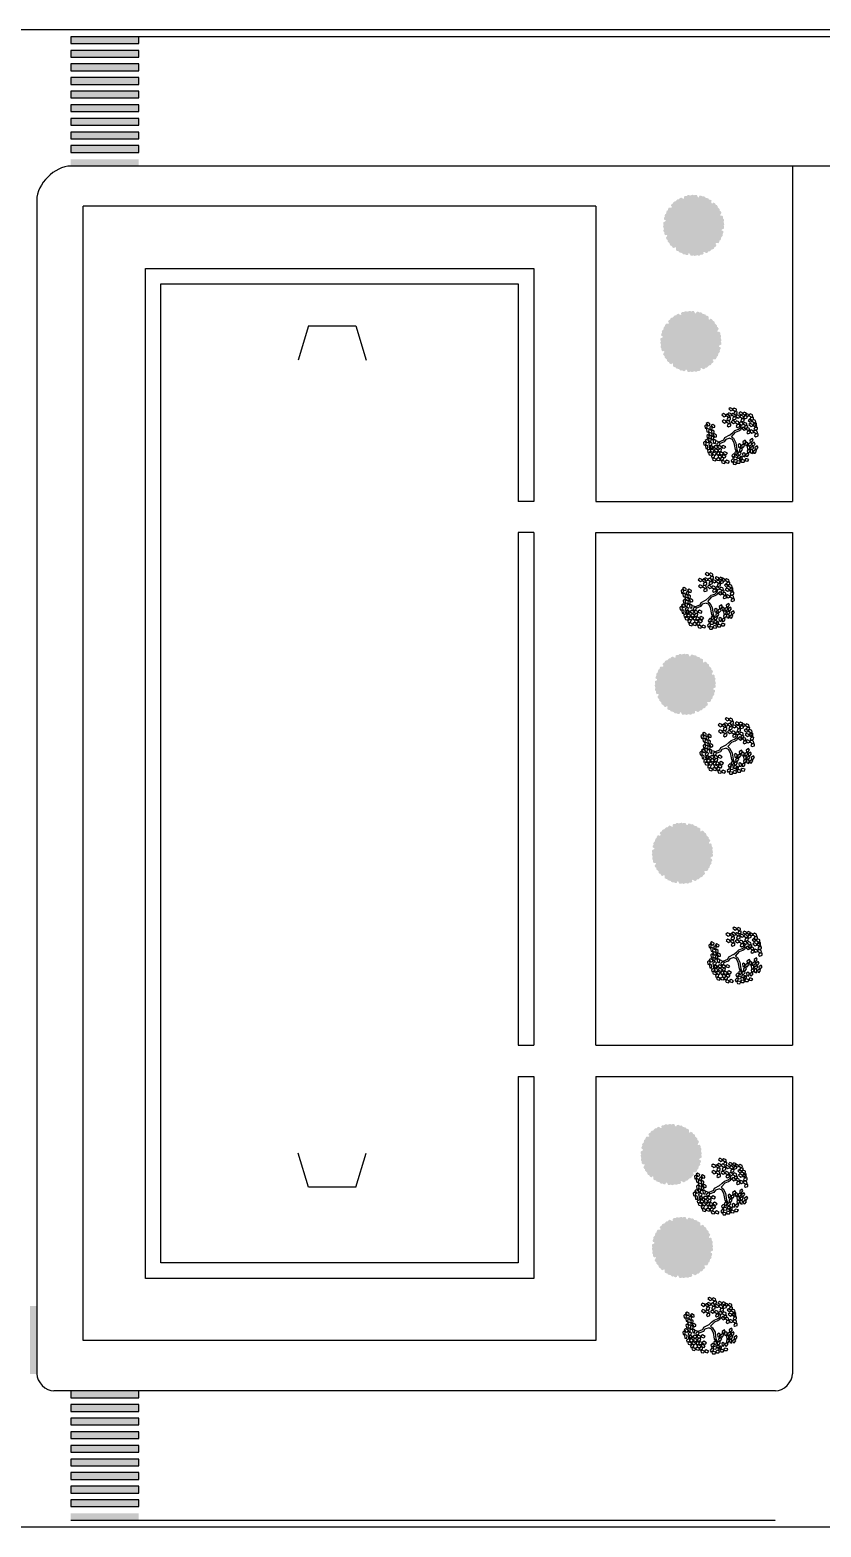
# Model space of a CAD drawing. Header units: millimetres. Extents: x -273369 to 399464, y -35443 to 194245.
# Drawn here: x -205569 to -182310, y 8557 to 52557 of the extents above; entities that cross this region are included whole.
import ezdxf

# ---------------------------------------------------------------- set-up
doc = ezdxf.new("R2010")
doc.units = ezdxf.units.MM
doc.linetypes.add('ACAD_ISO02W100', pattern=[15, 12, -3])
doc.layers.add('TREES', color=3, linetype='Continuous')

# ---------------------------------------------------------------- blocks, each defined once
blk = doc.blocks.new('R_TREE9')
at = {"layer": 'TREES', "color": 3}
for p, q in [((-1032, 688), (-960, 724)), ((-1028, 582), (-1032, 688)), ((-960, 724), (-923, 604)), ((-839, 667), (-757, 734)), ((-830, 606), (-839, 667)), ((-685, 698), (-758, 597)), ((-757, 734), (-685, 698)), ((-707, 879), (-583, 895)), ((-683, 802), (-707, 879)), ((-699, 992), (-617, 1059)), ((-690, 932), (-699, 992)), ((-618, 922), (-690, 932)), ((-579, 788), (-683, 802)), ((-681, 728), (-599, 795)), ((-672, 667), (-681, 728)), ((-600, 658), (-672, 667)), ((-545, 1024), (-618, 922)), ((-617, 1059), (-545, 1024)), ((-527, 760), (-600, 658)), ((-599, 795), (-527, 760)), ((-583, 895), (-540, 835)), ((-540, 835), (-579, 788)), ((-555, 754), (-431, 769)), ((-532, 676), (-555, 754)), ((-547, 867), (-465, 934)), ((-538, 807), (-547, 867)), ((-540, 1054), (-459, 1120)), ((-532, 993), (-540, 1054)), ((-466, 797), (-538, 807)), ((-460, 983), (-532, 993)), ((-427, 662), (-532, 676)), ((-393, 899), (-466, 797)), ((-465, 934), (-393, 899)), ((-386, 1085), (-460, 983)), ((-459, 1120), (-386, 1085)), ((-431, 769), (-388, 710)), ((-388, 710), (-427, 662)), ((-397, 672), (-273, 688)), ((-374, 595), (-397, 672)), ((-389, 786), (-307, 853)), ((-381, 725), (-389, 786)), ((-388, 928), (-307, 995)), ((-380, 868), (-388, 928)), ((-308, 716), (-381, 725)), ((-308, 858), (-380, 868)), ((-235, 960), (-308, 858)), ((-235, 817), (-308, 716)), ((-307, 995), (-235, 960)), ((-307, 853), (-235, 817)), ((-273, 688), (-231, 629)), ((-231, 847), (-149, 914)), ((-223, 786), (-231, 847)), ((-150, 777), (-223, 786)), ((-77, 878), (-150, 777)), ((-149, 914), (-77, 878)), ((3, 1024), (43, 1121)), ((39, 974), (3, 1024)), ((108, 1000), (39, 974)), ((43, 1121), (124, 1124)), ((124, 1124), (108, 1000)), ((126, 692), (166, 790)), ((162, 643), (126, 692)), ((143, 1027), (171, 1094)), ((222, 930), (143, 1027)), ((161, 858), (189, 926)), ((241, 761), (161, 858)), ((230, 669), (162, 643)), ((166, 790), (247, 793)), ((171, 1094), (232, 1087)), ((189, 926), (250, 918)), ((275, 991), (222, 930)), ((247, 793), (230, 669)), ((232, 1087), (275, 991)), ((294, 822), (241, 761)), ((250, 918), (294, 822)), ((266, 695), (294, 763)), ((345, 598), (266, 695)), ((278, 993), (318, 1090)), ((314, 943), (278, 993)), ((294, 763), (354, 755)), ((382, 969), (314, 943)), ((318, 1090), (399, 1093)), ((342, 580), (382, 677)), ((398, 659), (345, 598)), ((354, 755), (398, 659)), ((399, 1093), (382, 969)), ((382, 677), (463, 680)), ((418, 996), (445, 1063)), ((497, 899), (418, 996)), ((436, 827), (464, 895)), ((516, 730), (436, 827)), ((445, 1063), (506, 1056)), ((463, 680), (446, 556)), ((459, 955), (499, 1052)), ((495, 906), (459, 955)), ((464, 895), (525, 887)), ((482, 582), (510, 650)), ((563, 931), (495, 906)), ((550, 960), (497, 899)), ((499, 1052), (580, 1055)), ((506, 1056), (550, 960)), ((510, 650), (570, 643)), ((568, 791), (516, 730)), ((525, 887), (568, 791)), ((580, 1055), (563, 931)), ((570, 643), (614, 547)), ((599, 958), (626, 1026)), ((678, 861), (599, 958)), ((617, 789), (645, 857)), ((697, 693), (617, 789)), ((626, 1026), (687, 1018)), ((645, 857), (706, 849)), ((731, 922), (678, 861)), ((687, 1018), (731, 922)), ((749, 754), (697, 693)), ((698, 824), (739, 921)), ((734, 774), (698, 824)), ((706, 849), (749, 754)), ((803, 800), (734, 774)), ((739, 921), (819, 924)), ((768, 561), (809, 658)), ((819, 924), (803, 800)), ((809, 658), (889, 661)), ((838, 827), (866, 894)), ((918, 730), (838, 827)), ((857, 658), (885, 726)), ((936, 561), (857, 658)), ((866, 894), (927, 887)), ((889, 661), (873, 537)), ((885, 726), (945, 718)), ((970, 791), (918, 730)), ((927, 887), (970, 791)), ((945, 718), (989, 622)), ((-1172, 180), (-1100, 217)), ((-1168, 75), (-1172, 180)), ((-1115, 45), (-1168, 75)), ((-1125, 343), (-1053, 380)), ((-1121, 238), (-1125, 343)), ((-1068, 208), (-1121, 238)), ((-1063, 97), (-1115, 45)), ((-1100, 217), (-1063, 97)), ((-1083, 0), (-1020, 108)), ((-1079, 525), (-1007, 561)), ((-1075, 419), (-1079, 525)), ((-1021, 389), (-1075, 419)), ((-1016, 260), (-1068, 208)), ((-1053, 380), (-1016, 260)), ((-975, 552), (-1028, 582)), ((-970, 441), (-1021, 389)), ((-1020, 108), (-947, 106)), ((-1007, 561), (-970, 441)), ((-933, 47), (-1007, -28)), ((-989, 344), (-927, 453)), ((-914, 316), (-989, 344)), ((-923, 604), (-975, 552)), ((-962, 212), (-890, 248)), ((-958, 106), (-962, 212)), ((-905, 76), (-958, 106)), ((-947, 106), (-933, 47)), ((-927, 453), (-854, 450)), ((-915, 375), (-843, 411)), ((-911, 269), (-915, 375)), ((-839, 391), (-914, 316)), ((-858, 239), (-911, 269)), ((-853, 128), (-905, 76)), ((-890, 248), (-853, 128)), ((-873, 31), (-810, 140)), ((-797, 3), (-873, 31)), ((-806, 291), (-858, 239)), ((-854, 450), (-839, 391)), ((-847, 553), (-723, 569)), ((-824, 476), (-847, 553)), ((-843, 411), (-806, 291)), ((-758, 597), (-830, 606)), ((-719, 462), (-824, 476)), ((-810, 140), (-737, 137)), ((-723, 78), (-797, 3)), ((-795, 222), (-671, 238)), ((-771, 145), (-795, 222)), ((-786, 335), (-705, 402)), ((-778, 275), (-786, 335)), ((-705, 265), (-778, 275)), ((-667, 131), (-771, 145)), ((-737, 137), (-723, 78)), ((-723, 569), (-681, 510)), ((-681, 510), (-719, 462)), ((-705, 402), (-632, 367)), ((-632, 367), (-705, 265)), ((-671, 238), (-628, 178)), ((-628, 178), (-667, 131)), ((-545, 145), (-656, 220)), ((-545, 214), (-650, 277)), ((-628, 396), (-547, 463)), ((-620, 336), (-628, 396)), ((-547, 326), (-620, 336)), ((-547, 463), (-474, 428)), ((-474, 428), (-547, 326)), ((-253, 177), (-545, 214)), ((-258, 95), (-545, 145)), ((-462, 372), (-338, 388)), ((-438, 295), (-462, 372)), ((-453, 485), (-372, 552)), ((-445, 425), (-453, 485)), ((-372, 415), (-445, 425)), ((-334, 281), (-438, 295)), ((-269, 581), (-374, 595)), ((-372, 552), (-299, 517)), ((-299, 517), (-372, 415)), ((-338, 388), (-295, 328)), ((-295, 328), (-334, 281)), ((-295, 547), (-214, 613)), ((-287, 486), (-295, 547)), ((-214, 476), (-287, 486)), ((-231, 629), (-269, 581)), ((-101, 14), (-258, 95)), ((-60, 70), (-253, 177)), ((-214, 613), (-141, 578)), ((-141, 578), (-214, 476)), ((-60, -80), (-101, 14)), ((4, -11), (-60, 70)), ((4, -11), (197, 164)), ((63, -93), (174, 33)), ((174, 33), (267, 133)), ((197, 164), (256, 302)), ((256, 302), (308, 383)), ((267, 133), (320, 283)), ((284, 527), (312, 594)), ((364, 430), (284, 527)), ((308, 383), (367, 421)), ((312, 594), (373, 587)), ((320, 283), (408, 389)), ((378, 530), (342, 580)), ((416, 491), (364, 430)), ((367, 421), (390, 489)), ((373, 587), (416, 491)), ((446, 556), (378, 530)), ((400, 242), (441, 339)), ((436, 192), (400, 242)), ((408, 389), (507, 421)), ((505, 218), (436, 192)), ((441, 339), (521, 342)), ((561, 486), (482, 582)), ((500, 414), (528, 482)), ((580, 317), (500, 414)), ((521, 342), (505, 218)), ((528, 482), (589, 474)), ((540, 244), (568, 312)), ((620, 148), (540, 244)), ((559, 76), (587, 144)), ((638, -21), (559, 76)), ((614, 547), (561, 486)), ((568, 312), (629, 305)), ((632, 378), (580, 317)), ((587, 144), (647, 136)), ((589, 474), (632, 378)), ((672, 209), (620, 148)), ((629, 305), (672, 209)), ((691, 40), (638, -21)), ((640, 436), (680, 533)), ((676, 386), (640, 436)), ((647, 136), (691, 40)), ((744, 412), (676, 386)), ((680, 533), (761, 536)), ((722, 85), (762, 183)), ((757, 36), (722, 85)), ((761, 536), (744, 412)), ((826, 61), (757, 36)), ((762, 183), (843, 186)), ((804, 511), (768, 561)), ((780, 439), (808, 506)), ((859, 342), (780, 439)), ((798, 270), (826, 338)), ((878, 173), (798, 270)), ((873, 537), (804, 511)), ((808, 506), (868, 499)), ((826, 338), (887, 330)), ((843, 186), (826, 61)), ((912, 403), (859, 342)), ((861, 88), (889, 156)), ((941, -9), (861, 88)), ((868, 499), (912, 403)), ((930, 234), (878, 173)), ((887, 330), (930, 234)), ((889, 156), (950, 148)), ((908, 564), (936, 631)), ((988, 467), (908, 564)), ((927, 395), (955, 463)), ((1006, 298), (927, 395)), ((936, 631), (997, 624)), ((989, 622), (936, 561)), ((994, 52), (941, -9)), ((944, 135), (984, 233)), ((979, 86), (944, 135)), ((950, 148), (994, 52)), ((955, 463), (1015, 455)), ((1048, 111), (979, 86)), ((984, 233), (1065, 236)), ((1040, 528), (988, 467)), ((997, 624), (1040, 528)), ((1059, 359), (1006, 298)), ((1015, 455), (1059, 359)), ((1065, 236), (1048, 111)), ((1083, 138), (1111, 206)), ((1163, 41), (1083, 138)), ((1102, -31), (1130, 37)), ((1111, 206), (1172, 198)), ((1130, 37), (1191, 30)), ((1216, 102), (1163, 41)), ((1172, 198), (1216, 102)), ((1191, 30), (1234, -66)), ((-1131, -311), (-1068, -261)), ((-1105, -413), (-1131, -311)), ((-1119, -142), (-1057, -91)), ((-1093, -244), (-1119, -142)), ((-1046, -431), (-1105, -413)), ((-1035, -262), (-1093, -244)), ((-1007, -28), (-1083, 0)), ((-1068, -261), (-1007, -370)), ((-1057, -91), (-996, -201)), ((-1007, -370), (-1046, -431)), ((-996, -201), (-1035, -262)), ((-1014, -524), (-952, -473)), ((-988, -626), (-1014, -524)), ((-1005, -469), (-967, -350)), ((-926, -480), (-1005, -469)), ((-930, -644), (-988, -626)), ((-967, -350), (-895, -336)), ((-952, -473), (-890, -582)), ((-890, -582), (-930, -644)), ((-869, -392), (-926, -480)), ((-903, -461), (-840, -411)), ((-877, -563), (-903, -461)), ((-895, -336), (-869, -392)), ((-892, -292), (-829, -241)), ((-866, -394), (-892, -292)), ((-819, -582), (-877, -563)), ((-807, -412), (-866, -394)), ((-840, -411), (-779, -520)), ((-829, -241), (-768, -351)), ((-779, -520), (-819, -582)), ((-768, -351), (-807, -412)), ((-778, -619), (-740, -500)), ((-698, -630), (-778, -619)), ((-769, -405), (-706, -354)), ((-743, -507), (-769, -405)), ((-757, -236), (-695, -185)), ((-731, -338), (-757, -236)), ((-684, -525), (-743, -507)), ((-740, -500), (-668, -487)), ((-673, -356), (-731, -338)), ((-706, -354), (-645, -464)), ((-641, -542), (-698, -630)), ((-695, -185), (-633, -294)), ((-645, -464), (-684, -525)), ((-633, -294), (-673, -356)), ((-668, -487), (-641, -542)), ((-643, -563), (-605, -444)), ((-564, -574), (-643, -563)), ((-641, -618), (-578, -567)), ((-614, -720), (-641, -618)), ((-605, -444), (-533, -430)), ((-578, -567), (-517, -676)), ((-507, -485), (-564, -574)), ((-533, -430), (-507, -485)), ((-500, -468), (-437, -417)), ((-474, -570), (-500, -468)), ((-494, -630), (-432, -579)), ((-468, -732), (-494, -630)), ((-489, -299), (-426, -248)), ((-463, -401), (-489, -299)), ((-416, -588), (-474, -570)), ((-404, -419), (-463, -401)), ((-437, -417), (-376, -526)), ((-432, -579), (-371, -689)), ((-426, -248), (-365, -357)), ((-376, -526), (-416, -588)), ((-365, -357), (-404, -419)), ((-375, -626), (-337, -506)), ((-295, -637), (-375, -626)), ((-337, -506), (-265, -493)), ((-238, -548), (-295, -637)), ((-212, -318), (-293, -518)), ((-265, -493), (-238, -548)), ((-147, -355), (-223, -549)), ((-223, -549), (-177, -650)), ((-112, -255), (-212, -318)), ((-48, -312), (-147, -355)), ((-60, -80), (-112, -255)), ((63, -93), (-48, -312)), ((424, -140), (464, -43)), ((460, -190), (424, -140)), ((528, -164), (460, -190)), ((464, -43), (545, -40)), ((545, -40), (528, -164)), ((564, -137), (591, -70)), ((643, -234), (564, -137)), ((582, -306), (610, -238)), ((662, -403), (582, -306)), ((591, -70), (652, -77)), ((610, -238), (671, -246)), ((696, -173), (643, -234)), ((652, -77), (696, -173)), ((714, -342), (662, -403)), ((671, -246), (714, -342)), ((692, -153), (733, -55)), ((728, -202), (692, -153)), ((797, -176), (728, -202)), ((733, -55), (813, -52)), ((813, -52), (797, -176)), ((832, -150), (860, -82)), ((912, -247), (832, -150)), ((851, -318), (879, -251)), ((930, -415), (851, -318)), ((860, -82), (921, -90)), ((879, -251), (939, -258)), ((880, -81), (908, -13)), ((959, -177), (880, -81)), ((908, -13), (969, -20)), ((964, -186), (912, -247)), ((921, -90), (964, -186)), ((983, -354), (930, -415)), ((939, -258), (983, -354)), ((1012, -116), (959, -177)), ((969, -20), (1012, -116)), ((1181, -127), (1102, -31)), ((1234, -66), (1181, -127)), ((-1026, -693), (-963, -642)), ((-1000, -795), (-1026, -693)), ((-941, -813), (-1000, -795)), ((-963, -642), (-902, -752)), ((-902, -752), (-941, -813)), ((-900, -851), (-862, -732)), ((-821, -862), (-900, -851)), ((-862, -732), (-790, -718)), ((-764, -773), (-821, -862)), ((-790, -718), (-764, -773)), ((-786, -862), (-724, -811)), ((-760, -964), (-786, -862)), ((-775, -693), (-712, -642)), ((-749, -795), (-775, -693)), ((-702, -982), (-760, -964)), ((-690, -813), (-749, -795)), ((-724, -811), (-662, -920)), ((-712, -642), (-651, -751)), ((-662, -920), (-702, -982)), ((-651, -751), (-690, -813)), ((-661, -1020), (-623, -901)), ((-581, -1031), (-661, -1020)), ((-652, -787), (-589, -736)), ((-626, -889), (-652, -787)), ((-567, -907), (-626, -889)), ((-623, -901), (-551, -887)), ((-556, -738), (-614, -720)), ((-589, -736), (-528, -845)), ((-524, -942), (-581, -1031)), ((-528, -845), (-567, -907)), ((-517, -676), (-556, -738)), ((-551, -887), (-524, -942)), ((-527, -945), (-488, -825)), ((-447, -956), (-527, -945)), ((-519, -1024), (-394, -1012)), ((-498, -1102), (-519, -1024)), ((-506, -799), (-443, -749)), ((-480, -901), (-506, -799)), ((-394, -1119), (-498, -1102)), ((-488, -825), (-417, -812)), ((-421, -920), (-480, -901)), ((-410, -750), (-468, -732)), ((-390, -867), (-447, -956)), ((-443, -749), (-382, -858)), ((-382, -858), (-421, -920)), ((-417, -812), (-390, -867)), ((-371, -689), (-410, -750)), ((-394, -1012), (-354, -1073)), ((-354, -1073), (-394, -1119)), ((-380, -957), (-342, -838)), ((-301, -968), (-380, -957)), ((-369, -1103), (-244, -1091)), ((-348, -1181), (-369, -1103)), ((-244, -1198), (-348, -1181)), ((-342, -838), (-270, -825)), ((-244, -880), (-301, -968)), ((-285, -692), (-161, -680)), ((-264, -770), (-285, -692)), ((-270, -825), (-244, -880)), ((-160, -787), (-264, -770)), ((-246, -1047), (-229, -975)), ((-153, -1130), (-246, -1047)), ((-244, -1091), (-204, -1152)), ((-204, -1152), (-244, -1198)), ((-229, -975), (-168, -973)), ((-227, -886), (-102, -874)), ((-206, -964), (-227, -886)), ((-102, -981), (-206, -964)), ((-168, -973), (-110, -1061)), ((-161, -680), (-120, -741)), ((-120, -741), (-160, -787)), ((-110, -1061), (-153, -1130)), ((-135, -771), (-10, -759)), ((-114, -849), (-135, -771)), ((-10, -866), (-114, -849)), ((-102, -874), (-62, -935)), ((-62, -935), (-102, -981)), ((-77, -965), (48, -953)), ((-56, -1043), (-77, -965)), ((48, -1060), (-56, -1043)), ((-13, -715), (4, -644)), ((81, -798), (-13, -715)), ((-10, -759), (30, -820)), ((30, -820), (-10, -866)), ((4, -644), (65, -642)), ((46, -909), (63, -838)), ((139, -992), (46, -909)), ((48, -953), (89, -1014)), ((89, -1014), (48, -1060)), ((63, -838), (124, -836)), ((65, -642), (124, -729)), ((124, -729), (81, -798)), ((118, -761), (242, -749)), ((139, -839), (118, -761)), ((124, -836), (182, -923)), ((243, -856), (139, -839)), ((182, -923), (139, -992)), ((194, -974), (318, -962)), ((215, -1052), (194, -974)), ((319, -1069), (215, -1052)), ((242, -749), (283, -810)), ((283, -810), (243, -856)), ((268, -840), (393, -828)), ((289, -918), (268, -840)), ((393, -935), (289, -918)), ((318, -962), (359, -1023)), ((359, -1023), (319, -1069)), ((344, -1053), (469, -1041)), ((365, -1130), (344, -1053)), ((469, -1148), (365, -1130)), ((390, -784), (407, -712)), ((484, -867), (390, -784)), ((393, -828), (433, -889)), ((433, -889), (393, -935)), ((407, -712), (468, -710)), ((466, -996), (483, -925)), ((560, -1079), (466, -996)), ((468, -710), (527, -798)), ((469, -1041), (509, -1102)), ((509, -1102), (469, -1148)), ((483, -925), (544, -923)), ((527, -798), (484, -867)), ((544, -923), (603, -1011)), ((603, -1011), (560, -1079))]:
    blk.add_line(p, q, dxfattribs=at)

msp = doc.modelspace()

# ---------------------------------------------------------------- hatches: boundary and pattern name
h = msp.add_hatch(color=256)
h.set_gradient(color1=(255, 255, 255), rotation=208, tint=1)
h.paths.add_polyline_path([(-204368.737, 52357.324), (-204368.737, 52157.324), (-202368.737, 52157.324), (-202368.737, 52357.324)])
h = msp.add_hatch(color=256)
h.set_gradient(color1=(255, 255, 255), rotation=208, tint=1)
h.paths.add_polyline_path([(-202368.737, 51757.324), (-202368.737, 51957.324), (-204368.737, 51957.324), (-204368.737, 51757.324)])
h.paths.add_polyline_path([(-202368.737, 51357.324), (-202368.737, 51557.324), (-204368.737, 51557.324), (-204368.737, 51357.324)])
h = msp.add_hatch(color=256)
h.set_gradient(color1=(255, 255, 255), rotation=208, tint=1)
h.paths.add_polyline_path([(-204368.737, 51157.324), (-204368.737, 50957.324), (-202368.737, 50957.324), (-202368.737, 51157.324)])
h = msp.add_hatch(color=256)
h.set_gradient(color1=(255, 255, 255), rotation=208, tint=1)
h.paths.add_polyline_path([(-202368.737, 50557.324), (-202368.737, 50757.324), (-204368.737, 50757.324), (-204368.737, 50557.324)])
h.paths.add_polyline_path([(-202368.737, 50157.324), (-202368.737, 50357.324), (-204368.737, 50357.324), (-204368.737, 50157.324)])
h = msp.add_hatch(color=256)
h.set_gradient(color1=(255, 255, 255), rotation=208, tint=1)
h.paths.add_polyline_path([(-204368.737, 49957.324), (-204368.737, 49757.324), (-202368.737, 49757.324), (-202368.737, 49957.324)])
h = msp.add_hatch(color=256)
h.set_gradient(color1=(255, 255, 255), rotation=208, tint=1)
h.paths.add_polyline_path([(-202368.737, 49357.324), (-202368.737, 49557.324), (-204368.737, 49557.324), (-204368.737, 49357.324)])
h.paths.add_polyline_path([(-202368.737, 48957.324), (-202368.737, 49157.324), (-204368.737, 49157.324), (-204368.737, 48957.324)])
h = msp.add_hatch(color=256)
h.set_gradient(color1=(255, 255, 255), rotation=208, tint=1)
h.paths.add_polyline_path([(-202368.737, 48757.324), (-202368.737, 48557.324), (-204368.737, 48557.324), (-204368.737, 48757.324)])
h = msp.add_hatch(color=256)
h.dxf.hatch_style = 1
h.set_gradient(color1=(153, 204, 0), color2=(51, 51, 51), rotation=208, tint=1)
h.paths.add_polyline_path([(-186080.314, 47715.072), (-186044.471, 47693.518), (-186019.38, 47708.545), (-185966.198, 47708.391), (-185930.037, 47640.965), (-185901.092, 47640.965), (-185889.195, 47683.037), (-185844.124, 47689.417), (-185795.417, 47662.669), (-185758.631, 47670.509), (-185724.679, 47648.853), (-185713.229, 47627.421), (-185626.474, 47607.215), (-185606.21, 47570.627), (-185576.968, 47571.096), (-185530.987, 47544.371), (-185533.384, 47467.898), (-185508.317, 47453.426), (-185476.978, 47483.913), (-185434.755, 47466.902), (-185405.948, 47419.385), (-185370.17, 47407.781), (-185351.595, 47372.05), (-185352.395, 47347.764), (-185287.366, 47286.889), (-185288.111, 47245.07), (-185262.552, 47230.855), (-185236.094, 47184.72), (-185276.406, 47119.691), (-185261.933, 47094.624), (-185219.55, 47105.357), (-185191.489, 47069.514), (-185190.3, 47013.96), (-185165.117, 46986.022), (-185166.896, 46945.79), (-185179.731, 46925.158), (-185153.852, 46839.923), (-185175.407, 46804.08), (-185160.38, 46778.99), (-185160.534, 46725.807), (-185227.96, 46689.646), (-185227.96, 46660.701), (-185185.888, 46648.804), (-185179.508, 46603.733), (-185206.255, 46555.027), (-185198.416, 46518.241), (-185220.072, 46484.288), (-185241.504, 46472.838), (-185261.709, 46386.083), (-185298.298, 46365.819), (-185297.829, 46336.577), (-185324.554, 46290.597), (-185401.027, 46292.993), (-185415.499, 46267.926), (-185385.012, 46236.587), (-185402.023, 46194.365), (-185449.54, 46165.557), (-185461.144, 46129.78), (-185496.875, 46111.204), (-185521.16, 46112.004), (-185582.036, 46046.975), (-185623.855, 46047.72), (-185638.07, 46022.161), (-185684.204, 45995.703), (-185749.234, 46036.015), (-185774.3, 46021.543), (-185763.568, 45979.159), (-185799.41, 45951.098), (-185854.965, 45949.909), (-185882.903, 45924.726), (-185923.135, 45926.505), (-185943.767, 45939.341), (-186029.001, 45913.462), (-186064.845, 45935.016), (-186089.935, 45919.989), (-186143.118, 45920.143), (-186179.279, 45987.569), (-186208.223, 45987.569), (-186220.12, 45945.497), (-186265.191, 45939.117), (-186313.898, 45965.865), (-186350.684, 45958.025), (-186384.636, 45979.681), (-186396.087, 46001.113), (-186482.841, 46021.319), (-186503.105, 46057.907), (-186532.348, 46057.439), (-186578.328, 46084.163), (-186575.932, 46160.636), (-186600.998, 46175.108), (-186632.337, 46144.622), (-186674.56, 46161.632), (-186703.367, 46209.149), (-186739.145, 46220.753), (-186757.72, 46256.484), (-186756.921, 46280.77), (-186821.95, 46341.646), (-186821.205, 46383.464), (-186846.764, 46397.679), (-186873.221, 46443.814), (-186832.91, 46508.843), (-186847.382, 46533.91), (-186889.766, 46523.177), (-186917.826, 46559.02), (-186919.016, 46614.574), (-186944.198, 46642.513), (-186942.419, 46682.744), (-186929.584, 46703.376), (-186955.463, 46788.611), (-186933.908, 46824.454), (-186948.935, 46849.545), (-186948.781, 46902.727), (-186881.356, 46938.888), (-186881.356, 46967.833), (-186923.428, 46979.73), (-186929.807, 47024.801), (-186903.06, 47073.507), (-186910.9, 47110.294), (-186889.243, 47144.246), (-186867.811, 47155.696), (-186847.606, 47242.451), (-186811.018, 47262.715), (-186811.486, 47291.957), (-186784.762, 47337.937), (-186708.289, 47335.541), (-186693.816, 47360.608), (-186724.303, 47391.947), (-186707.293, 47434.169), (-186659.776, 47462.977), (-186648.172, 47498.755), (-186612.441, 47517.33), (-186588.155, 47516.53), (-186527.279, 47581.559), (-186485.461, 47580.814), (-186471.245, 47606.373), (-186425.111, 47632.831), (-186360.082, 47592.519), (-186335.015, 47606.991), (-186345.748, 47649.375), (-186309.905, 47677.436), (-186254.35, 47678.625), (-186226.412, 47703.808), (-186186.181, 47702.029), (-186165.549, 47689.193)])
h = msp.add_hatch(color=256)
h.dxf.hatch_style = 1
h.set_gradient(color1=(153, 204, 0), color2=(51, 51, 51), rotation=208, tint=1)
h.paths.add_polyline_path([(-186163.687, 44302.503), (-186127.844, 44280.949), (-186102.754, 44295.976), (-186049.571, 44295.822), (-186013.41, 44228.396), (-185984.466, 44228.396), (-185972.569, 44270.468), (-185927.498, 44276.848), (-185878.791, 44250.1), (-185842.005, 44257.94), (-185808.052, 44236.284), (-185796.602, 44214.852), (-185709.847, 44194.646), (-185689.584, 44158.058), (-185660.341, 44158.526), (-185614.361, 44131.802), (-185616.757, 44055.329), (-185591.69, 44040.857), (-185560.351, 44071.343), (-185518.129, 44054.333), (-185489.321, 44006.816), (-185453.544, 43995.212), (-185434.968, 43959.481), (-185435.768, 43935.195), (-185370.739, 43874.319), (-185371.484, 43832.501), (-185345.925, 43818.286), (-185319.468, 43772.151), (-185359.779, 43707.122), (-185345.307, 43682.055), (-185302.923, 43692.788), (-185274.863, 43656.945), (-185273.673, 43601.391), (-185248.491, 43573.452), (-185250.269, 43533.221), (-185263.105, 43512.589), (-185237.226, 43427.354), (-185258.781, 43391.511), (-185243.753, 43366.42), (-185243.908, 43313.238), (-185311.333, 43277.077), (-185311.333, 43248.132), (-185269.261, 43236.235), (-185262.881, 43191.164), (-185289.629, 43142.458), (-185281.789, 43105.671), (-185303.446, 43071.719), (-185324.877, 43060.269), (-185345.083, 42973.514), (-185381.671, 42953.25), (-185381.203, 42924.008), (-185407.927, 42878.028), (-185484.4, 42880.424), (-185498.872, 42855.357), (-185468.386, 42824.018), (-185485.396, 42781.796), (-185532.913, 42752.988), (-185544.517, 42717.21), (-185580.248, 42698.635), (-185604.534, 42699.435), (-185665.41, 42634.406), (-185707.228, 42635.151), (-185721.444, 42609.592), (-185767.578, 42583.134), (-185832.607, 42623.446), (-185857.674, 42608.974), (-185846.941, 42566.59), (-185882.784, 42538.529), (-185938.339, 42537.34), (-185966.277, 42512.157), (-186006.508, 42513.936), (-186027.14, 42526.772), (-186112.375, 42500.893), (-186148.218, 42522.447), (-186173.309, 42507.42), (-186226.491, 42507.574), (-186262.652, 42575), (-186291.597, 42575), (-186303.494, 42532.928), (-186348.565, 42526.548), (-186397.271, 42553.296), (-186434.058, 42545.456), (-186468.01, 42567.112), (-186479.46, 42588.544), (-186566.215, 42608.75), (-186586.479, 42645.338), (-186615.721, 42644.869), (-186661.701, 42671.594), (-186659.305, 42748.067), (-186684.372, 42762.539), (-186715.711, 42732.052), (-186757.933, 42749.063), (-186786.741, 42796.58), (-186822.519, 42808.184), (-186841.094, 42843.915), (-186840.294, 42868.201), (-186905.323, 42929.076), (-186904.578, 42970.895), (-186930.137, 42985.11), (-186956.595, 43031.245), (-186916.283, 43096.274), (-186930.756, 43121.341), (-186973.139, 43110.608), (-187001.2, 43146.451), (-187002.389, 43202.005), (-187027.572, 43229.943), (-187025.793, 43270.175), (-187012.957, 43290.807), (-187038.836, 43376.042), (-187017.282, 43411.885), (-187032.309, 43436.975), (-187032.155, 43490.158), (-186964.729, 43526.319), (-186964.729, 43555.264), (-187006.801, 43567.161), (-187013.181, 43612.232), (-186986.434, 43660.938), (-186994.273, 43697.724), (-186972.617, 43731.677), (-186951.185, 43743.127), (-186930.98, 43829.882), (-186894.391, 43850.146), (-186894.86, 43879.388), (-186868.135, 43925.368), (-186791.662, 43922.972), (-186777.19, 43948.039), (-186807.677, 43979.378), (-186790.666, 44021.6), (-186743.149, 44050.408), (-186731.545, 44086.185), (-186695.814, 44104.761), (-186671.529, 44103.961), (-186610.653, 44168.99), (-186568.834, 44168.245), (-186554.619, 44193.804), (-186508.485, 44220.262), (-186443.455, 44179.95), (-186418.388, 44194.422), (-186429.121, 44236.806), (-186393.279, 44264.867), (-186337.724, 44266.056), (-186309.786, 44291.239), (-186269.554, 44289.46), (-186248.922, 44276.624)])
h = msp.add_hatch(color=256)
h.dxf.hatch_style = 1
h.set_gradient(color1=(153, 204, 0), color2=(51, 51, 51), rotation=208, tint=1)
h.paths.add_polyline_path([(-186328.749, 34225.852), (-186292.906, 34204.298), (-186267.816, 34219.325), (-186214.633, 34219.171), (-186178.472, 34151.745), (-186149.527, 34151.745), (-186137.631, 34193.817), (-186092.56, 34200.197), (-186043.853, 34173.449), (-186007.067, 34181.289), (-185973.114, 34159.633), (-185961.664, 34138.201), (-185874.909, 34117.995), (-185854.646, 34081.407), (-185825.403, 34081.875), (-185779.423, 34055.151), (-185781.819, 33978.678), (-185756.752, 33964.206), (-185725.413, 33994.693), (-185683.191, 33977.682), (-185654.383, 33930.165), (-185618.606, 33918.561), (-185600.03, 33882.83), (-185600.83, 33858.544), (-185535.801, 33797.668), (-185536.546, 33755.85), (-185510.987, 33741.635), (-185484.529, 33695.5), (-185524.841, 33630.471), (-185510.369, 33605.404), (-185467.985, 33616.137), (-185439.924, 33580.294), (-185438.735, 33524.74), (-185413.552, 33496.801), (-185415.331, 33456.57), (-185428.167, 33435.938), (-185402.288, 33350.703), (-185423.842, 33314.86), (-185408.815, 33289.769), (-185408.97, 33236.587), (-185476.395, 33200.426), (-185476.395, 33171.481), (-185434.323, 33159.584), (-185427.943, 33114.513), (-185454.691, 33065.807), (-185446.851, 33029.02), (-185468.507, 32995.068), (-185489.939, 32983.618), (-185510.145, 32896.863), (-185546.733, 32876.599), (-185546.265, 32847.357), (-185572.989, 32801.377), (-185649.462, 32803.773), (-185663.934, 32778.706), (-185633.448, 32747.367), (-185650.458, 32705.145), (-185697.975, 32676.337), (-185709.579, 32640.559), (-185745.31, 32621.984), (-185769.596, 32622.784), (-185830.472, 32557.755), (-185872.29, 32558.5), (-185886.505, 32532.941), (-185932.64, 32506.483), (-185997.669, 32546.795), (-186022.736, 32532.323), (-186012.003, 32489.939), (-186047.846, 32461.878), (-186103.401, 32460.689), (-186131.339, 32435.506), (-186171.57, 32437.285), (-186192.202, 32450.121), (-186277.437, 32424.242), (-186313.28, 32445.796), (-186338.371, 32430.769), (-186391.553, 32430.923), (-186427.714, 32498.349), (-186456.659, 32498.349), (-186468.556, 32456.277), (-186513.627, 32449.897), (-186562.333, 32476.645), (-186599.12, 32468.805), (-186633.072, 32490.461), (-186644.522, 32511.893), (-186731.277, 32532.099), (-186751.541, 32568.687), (-186780.783, 32568.218), (-186826.763, 32594.943), (-186824.367, 32671.416), (-186849.434, 32685.888), (-186880.773, 32655.401), (-186922.995, 32672.412), (-186951.803, 32719.929), (-186987.581, 32731.533), (-187006.156, 32767.264), (-187005.356, 32791.55), (-187070.385, 32852.425), (-187069.64, 32894.244), (-187095.199, 32908.459), (-187121.657, 32954.594), (-187081.345, 33019.623), (-187095.818, 33044.69), (-187138.201, 33033.957), (-187166.262, 33069.8), (-187167.451, 33125.354), (-187192.634, 33153.292), (-187190.855, 33193.524), (-187178.019, 33214.156), (-187203.898, 33299.391), (-187182.344, 33335.234), (-187197.371, 33360.324), (-187197.217, 33413.507), (-187129.791, 33449.668), (-187129.791, 33478.613), (-187171.863, 33490.51), (-187178.243, 33535.581), (-187151.496, 33584.287), (-187159.335, 33621.074), (-187137.679, 33655.026), (-187116.247, 33666.476), (-187096.041, 33753.231), (-187059.453, 33773.495), (-187059.922, 33802.737), (-187033.197, 33848.717), (-186956.724, 33846.321), (-186942.252, 33871.388), (-186972.739, 33902.727), (-186955.728, 33944.949), (-186908.211, 33973.757), (-186896.607, 34009.535), (-186860.876, 34028.11), (-186836.591, 34027.31), (-186775.715, 34092.339), (-186733.896, 34091.594), (-186719.681, 34117.153), (-186673.546, 34143.611), (-186608.517, 34103.299), (-186583.45, 34117.771), (-186594.183, 34160.155), (-186558.341, 34188.216), (-186502.786, 34189.405), (-186474.848, 34214.588), (-186434.616, 34212.809), (-186413.984, 34199.973)])
h = msp.add_hatch(color=256)
h.dxf.hatch_style = 1
h.set_gradient(color1=(153, 204, 0), color2=(51, 51, 51), rotation=208, tint=1)
h.paths.add_polyline_path([(-186411.561, 29260.495), (-186375.718, 29238.94), (-186350.627, 29253.967), (-186297.445, 29253.813), (-186261.284, 29186.388), (-186232.339, 29186.388), (-186220.442, 29228.46), (-186175.371, 29234.839), (-186126.665, 29208.092), (-186089.878, 29215.932), (-186055.926, 29194.275), (-186044.476, 29172.843), (-185957.721, 29152.638), (-185937.457, 29116.05), (-185908.215, 29116.518), (-185862.235, 29089.794), (-185864.631, 29013.321), (-185839.564, 28998.848), (-185808.225, 29029.335), (-185766.003, 29012.325), (-185737.195, 28964.808), (-185701.417, 28953.204), (-185682.842, 28917.473), (-185683.642, 28893.187), (-185618.613, 28832.311), (-185619.358, 28790.493), (-185593.799, 28776.277), (-185567.341, 28730.143), (-185607.653, 28665.114), (-185593.181, 28640.047), (-185550.797, 28650.78), (-185522.736, 28614.937), (-185521.547, 28559.382), (-185496.364, 28531.444), (-185498.143, 28491.213), (-185510.979, 28470.581), (-185485.1, 28385.346), (-185506.654, 28349.503), (-185491.627, 28324.412), (-185491.781, 28271.23), (-185559.207, 28235.069), (-185559.207, 28206.124), (-185517.135, 28194.227), (-185510.755, 28149.156), (-185537.503, 28100.45), (-185529.663, 28063.663), (-185551.319, 28029.711), (-185572.751, 28018.261), (-185592.957, 27931.506), (-185629.545, 27911.242), (-185629.076, 27882), (-185655.801, 27836.019), (-185732.274, 27838.416), (-185746.746, 27813.349), (-185716.259, 27782.01), (-185733.27, 27739.787), (-185780.787, 27710.98), (-185792.391, 27675.202), (-185828.122, 27656.627), (-185852.408, 27657.427), (-185913.283, 27592.398), (-185955.102, 27593.143), (-185969.317, 27567.584), (-186015.452, 27541.126), (-186080.481, 27581.438), (-186105.548, 27566.965), (-186094.815, 27524.582), (-186130.658, 27496.521), (-186186.212, 27495.332), (-186214.15, 27470.149), (-186254.382, 27471.928), (-186275.014, 27484.763), (-186360.249, 27458.884), (-186396.092, 27480.439), (-186421.182, 27465.412), (-186474.365, 27465.566), (-186510.526, 27532.992), (-186539.471, 27532.992), (-186551.368, 27490.92), (-186596.439, 27484.54), (-186645.145, 27511.287), (-186681.932, 27503.448), (-186715.884, 27525.104), (-186727.334, 27546.536), (-186814.089, 27566.741), (-186834.353, 27603.33), (-186863.595, 27602.861), (-186909.575, 27629.586), (-186907.179, 27706.059), (-186932.246, 27720.531), (-186963.585, 27690.044), (-187005.807, 27707.055), (-187034.615, 27754.572), (-187070.393, 27766.176), (-187088.968, 27801.907), (-187088.168, 27826.192), (-187153.197, 27887.068), (-187152.452, 27928.887), (-187178.011, 27943.102), (-187204.469, 27989.236), (-187164.157, 28054.266), (-187178.629, 28079.332), (-187221.013, 28068.6), (-187249.074, 28104.442), (-187250.263, 28159.997), (-187275.446, 28187.935), (-187273.667, 28228.167), (-187260.831, 28248.799), (-187286.71, 28334.034), (-187265.156, 28369.877), (-187280.183, 28394.967), (-187280.029, 28448.15), (-187212.603, 28484.311), (-187212.603, 28513.255), (-187254.675, 28525.152), (-187261.055, 28570.223), (-187234.307, 28618.93), (-187242.147, 28655.716), (-187220.491, 28689.668), (-187199.059, 28701.119), (-187178.853, 28787.873), (-187142.265, 28808.137), (-187142.733, 28837.38), (-187116.009, 28883.36), (-187039.536, 28880.964), (-187025.064, 28906.031), (-187055.551, 28937.37), (-187038.54, 28979.592), (-186991.023, 29008.4), (-186979.419, 29044.177), (-186943.688, 29062.753), (-186919.402, 29061.953), (-186858.527, 29126.982), (-186816.708, 29126.237), (-186802.493, 29151.796), (-186756.358, 29178.253), (-186691.329, 29137.942), (-186666.262, 29152.414), (-186676.995, 29194.798), (-186641.152, 29222.858), (-186585.598, 29224.048), (-186557.659, 29249.23), (-186517.428, 29247.451), (-186496.796, 29234.616)])
h = msp.add_hatch(color=256)
h.dxf.hatch_style = 1
h.set_gradient(color1=(153, 204, 0), color2=(51, 51, 51), rotation=208, tint=1)
h.paths.add_polyline_path([(-186742.808, 20405.607), (-186706.965, 20384.053), (-186681.875, 20399.08), (-186628.692, 20398.926), (-186592.531, 20331.5), (-186563.587, 20331.5), (-186551.69, 20373.572), (-186506.619, 20379.952), (-186457.912, 20353.205), (-186421.126, 20361.044), (-186387.174, 20339.388), (-186375.723, 20317.956), (-186288.969, 20297.75), (-186268.705, 20261.162), (-186239.462, 20261.631), (-186193.482, 20234.906), (-186195.878, 20158.433), (-186170.811, 20143.961), (-186139.472, 20174.448), (-186097.25, 20157.437), (-186068.442, 20109.92), (-186032.665, 20098.316), (-186014.089, 20062.585), (-186014.889, 20038.3), (-185949.86, 19977.424), (-185950.605, 19935.605), (-185925.046, 19921.39), (-185898.589, 19875.256), (-185938.9, 19810.226), (-185924.428, 19785.159), (-185882.044, 19795.892), (-185853.984, 19760.05), (-185852.794, 19704.495), (-185827.612, 19676.557), (-185829.391, 19636.325), (-185842.226, 19615.693), (-185816.347, 19530.458), (-185837.902, 19494.615), (-185822.875, 19469.525), (-185823.029, 19416.342), (-185890.454, 19380.181), (-185890.454, 19351.237), (-185848.382, 19339.34), (-185842.003, 19294.269), (-185868.75, 19245.562), (-185860.91, 19208.776), (-185882.567, 19174.823), (-185903.998, 19163.373), (-185924.204, 19076.618), (-185960.792, 19056.355), (-185960.324, 19027.112), (-185987.048, 18981.132), (-186063.521, 18983.528), (-186077.994, 18958.461), (-186047.507, 18927.122), (-186064.517, 18884.9), (-186112.034, 18856.092), (-186123.638, 18820.315), (-186159.369, 18801.739), (-186183.655, 18802.539), (-186244.531, 18737.51), (-186286.349, 18738.255), (-186300.565, 18712.696), (-186346.699, 18686.238), (-186411.728, 18726.55), (-186436.795, 18712.078), (-186426.062, 18669.694), (-186461.905, 18641.633), (-186517.46, 18640.444), (-186545.398, 18615.262), (-186585.629, 18617.04), (-186606.261, 18629.876), (-186691.496, 18603.997), (-186727.339, 18625.552), (-186752.43, 18610.524), (-186805.612, 18610.679), (-186841.773, 18678.104), (-186870.718, 18678.104), (-186882.615, 18636.032), (-186927.686, 18629.652), (-186976.392, 18656.4), (-187013.179, 18648.56), (-187047.131, 18670.216), (-187058.581, 18691.648), (-187145.336, 18711.854), (-187165.6, 18748.442), (-187194.842, 18747.974), (-187240.823, 18774.698), (-187238.426, 18851.171), (-187263.493, 18865.643), (-187294.832, 18835.157), (-187337.055, 18852.167), (-187365.862, 18899.684), (-187401.64, 18911.288), (-187420.215, 18947.019), (-187419.415, 18971.305), (-187484.444, 19032.181), (-187483.699, 19073.999), (-187509.258, 19088.215), (-187535.716, 19134.349), (-187495.404, 19199.378), (-187509.877, 19224.445), (-187552.26, 19213.712), (-187580.321, 19249.555), (-187581.51, 19305.11), (-187606.693, 19333.048), (-187604.914, 19373.279), (-187592.079, 19393.911), (-187617.958, 19479.146), (-187596.403, 19514.989), (-187611.43, 19540.08), (-187611.276, 19593.262), (-187543.85, 19629.423), (-187543.85, 19658.368), (-187585.922, 19670.265), (-187592.302, 19715.336), (-187565.555, 19764.042), (-187573.394, 19800.829), (-187551.738, 19834.781), (-187530.306, 19846.231), (-187510.101, 19932.986), (-187473.512, 19953.25), (-187473.981, 19982.492), (-187447.256, 20028.472), (-187370.783, 20026.076), (-187356.311, 20051.143), (-187386.798, 20082.482), (-187369.787, 20124.704), (-187322.27, 20153.512), (-187310.666, 20189.29), (-187274.935, 20207.865), (-187250.65, 20207.065), (-187189.774, 20272.094), (-187147.955, 20271.349), (-187133.74, 20296.908), (-187087.606, 20323.366), (-187022.576, 20283.054), (-186997.51, 20297.527), (-187008.242, 20339.91), (-186972.4, 20367.971), (-186916.845, 20369.16), (-186888.907, 20394.343), (-186848.675, 20392.564), (-186828.043, 20379.728)])
h = msp.add_hatch(color=256)
h.dxf.hatch_style = 1
h.set_gradient(color1=(153, 204, 0), color2=(51, 51, 51), rotation=208, tint=1)
h.paths.add_polyline_path([(-186411.561, 17674.661), (-186375.718, 17653.106), (-186350.627, 17668.133), (-186297.445, 17667.979), (-186261.284, 17600.554), (-186232.339, 17600.554), (-186220.442, 17642.626), (-186175.371, 17649.005), (-186126.665, 17622.258), (-186089.878, 17630.098), (-186055.926, 17608.441), (-186044.476, 17587.009), (-185957.721, 17566.804), (-185937.457, 17530.216), (-185908.215, 17530.684), (-185862.235, 17503.96), (-185864.631, 17427.487), (-185839.564, 17413.014), (-185808.225, 17443.501), (-185766.003, 17426.491), (-185737.195, 17378.974), (-185701.417, 17367.37), (-185682.842, 17331.639), (-185683.642, 17307.353), (-185618.613, 17246.477), (-185619.358, 17204.659), (-185593.799, 17190.443), (-185567.341, 17144.309), (-185607.653, 17079.28), (-185593.181, 17054.213), (-185550.797, 17064.946), (-185522.736, 17029.103), (-185521.547, 16973.548), (-185496.364, 16945.61), (-185498.143, 16905.379), (-185510.979, 16884.747), (-185485.1, 16799.512), (-185506.654, 16763.669), (-185491.627, 16738.578), (-185491.781, 16685.396), (-185559.207, 16649.235), (-185559.207, 16620.29), (-185517.135, 16608.393), (-185510.755, 16563.322), (-185537.503, 16514.615), (-185529.663, 16477.829), (-185551.319, 16443.877), (-185572.751, 16432.427), (-185592.957, 16345.672), (-185629.545, 16325.408), (-185629.076, 16296.166), (-185655.801, 16250.185), (-185732.274, 16252.582), (-185746.746, 16227.515), (-185716.259, 16196.176), (-185733.27, 16153.953), (-185780.787, 16125.146), (-185792.391, 16089.368), (-185828.122, 16070.793), (-185852.408, 16071.593), (-185913.283, 16006.564), (-185955.102, 16007.309), (-185969.317, 15981.75), (-186015.452, 15955.292), (-186080.481, 15995.604), (-186105.548, 15981.131), (-186094.815, 15938.748), (-186130.658, 15910.687), (-186186.212, 15909.498), (-186214.15, 15884.315), (-186254.382, 15886.094), (-186275.014, 15898.929), (-186360.249, 15873.05), (-186396.092, 15894.605), (-186421.182, 15879.578), (-186474.365, 15879.732), (-186510.526, 15947.158), (-186539.471, 15947.158), (-186551.368, 15905.086), (-186596.439, 15898.706), (-186645.145, 15925.453), (-186681.932, 15917.614), (-186715.884, 15939.27), (-186727.334, 15960.702), (-186814.089, 15980.907), (-186834.353, 16017.496), (-186863.595, 16017.027), (-186909.575, 16043.752), (-186907.179, 16120.225), (-186932.246, 16134.697), (-186963.585, 16104.21), (-187005.807, 16121.221), (-187034.615, 16168.738), (-187070.393, 16180.342), (-187088.968, 16216.073), (-187088.168, 16240.358), (-187153.197, 16301.234), (-187152.452, 16343.053), (-187178.011, 16357.268), (-187204.469, 16403.402), (-187164.157, 16468.432), (-187178.629, 16493.498), (-187221.013, 16482.766), (-187249.074, 16518.608), (-187250.263, 16574.163), (-187275.446, 16602.101), (-187273.667, 16642.333), (-187260.831, 16662.965), (-187286.71, 16748.199), (-187265.156, 16784.043), (-187280.183, 16809.133), (-187280.029, 16862.316), (-187212.603, 16898.477), (-187212.603, 16927.421), (-187254.675, 16939.318), (-187261.055, 16984.389), (-187234.307, 17033.096), (-187242.147, 17069.882), (-187220.491, 17103.834), (-187199.059, 17115.285), (-187178.853, 17202.039), (-187142.265, 17222.303), (-187142.733, 17251.546), (-187116.009, 17297.526), (-187039.536, 17295.13), (-187025.064, 17320.196), (-187055.551, 17351.535), (-187038.54, 17393.758), (-186991.023, 17422.565), (-186979.419, 17458.343), (-186943.688, 17476.918), (-186919.402, 17476.119), (-186858.527, 17541.148), (-186816.708, 17540.403), (-186802.493, 17565.962), (-186756.358, 17592.419), (-186691.329, 17552.108), (-186666.262, 17566.58), (-186676.995, 17608.964), (-186641.152, 17637.024), (-186585.598, 17638.214), (-186557.659, 17663.396), (-186517.428, 17661.617), (-186496.796, 17648.782)])
h = msp.add_hatch(color=256)
h.set_gradient(color1=(255, 255, 255), rotation=208, tint=1)
h.paths.add_polyline_path([(-205568.737, 13057.324), (-205368.737, 13057.324), (-205368.737, 15057.324), (-205568.737, 15057.324)])
h = msp.add_hatch(color=256)
h.set_gradient(color1=(255, 255, 255), rotation=208, tint=1)
h.paths.add_polyline_path([(-204368.737, 12557.324), (-204368.737, 12357.324), (-202368.737, 12357.324), (-202368.737, 12557.324)])
h = msp.add_hatch(color=256)
h.set_gradient(color1=(255, 255, 255), rotation=208, tint=1)
h.paths.add_polyline_path([(-202368.737, 11957.324), (-202368.737, 12157.324), (-204368.737, 12157.324), (-204368.737, 11957.324)])
h.paths.add_polyline_path([(-202368.737, 11557.324), (-202368.737, 11757.324), (-204368.737, 11757.324), (-204368.737, 11557.324)])
h = msp.add_hatch(color=256)
h.set_gradient(color1=(255, 255, 255), rotation=208, tint=1)
h.paths.add_polyline_path([(-204368.737, 11357.324), (-204368.737, 11157.324), (-202368.737, 11157.324), (-202368.737, 11357.324)])
h = msp.add_hatch(color=256)
h.set_gradient(color1=(255, 255, 255), rotation=208, tint=1)
h.paths.add_polyline_path([(-202368.737, 10757.324), (-202368.737, 10957.324), (-204368.737, 10957.324), (-204368.737, 10757.324)])
h.paths.add_polyline_path([(-202368.737, 10357.324), (-202368.737, 10557.324), (-204368.737, 10557.324), (-204368.737, 10357.324)])
h = msp.add_hatch(color=256)
h.set_gradient(color1=(255, 255, 255), rotation=208, tint=1)
h.paths.add_polyline_path([(-204368.737, 10157.324), (-204368.737, 9957.324), (-202368.737, 9957.324), (-202368.737, 10157.324)])
h = msp.add_hatch(color=256)
h.set_gradient(color1=(255, 255, 255), rotation=208, tint=1)
h.paths.add_polyline_path([(-202368.737, 9557.324), (-202368.737, 9757.324), (-204368.737, 9757.324), (-204368.737, 9557.324)])
h.paths.add_polyline_path([(-202368.737, 9157.324), (-202368.737, 9357.324), (-204368.737, 9357.324), (-204368.737, 9157.324)])
h = msp.add_hatch(color=256)
h.set_gradient(color1=(255, 255, 255), rotation=208, tint=1)
h.paths.add_polyline_path([(-202368.737, 8957.324), (-202368.737, 8757.324), (-204368.737, 8757.324), (-204368.737, 8957.324)])

# ---------------------------------------------------------------- linework, layer by layer
for p, q in [((-145368.737, 52557.324), (-273368.737, 52557.324)), ((-202368.737, 52357.324), (-204368.737, 52357.324)), ((-204368.737, 52357.324), (-204368.737, 52157.324)), ((-204368.737, 52157.324), (-202368.737, 52157.324)), ((-202368.737, 51957.324), (-204368.737, 51957.324)), ((-204368.737, 51957.324), (-204368.737, 51757.324)), ((-202368.737, 52157.324), (-202368.737, 52357.324)), ((-202368.737, 51757.324), (-202368.737, 51957.324)), ((-204368.737, 51757.324), (-202368.737, 51757.324)), ((-202368.737, 51557.324), (-204368.737, 51557.324)), ((-204368.737, 51557.324), (-204368.737, 51357.324)), ((-202368.737, 51357.324), (-202368.737, 51557.324)), ((-204368.737, 51357.324), (-202368.737, 51357.324)), ((-202368.737, 51157.324), (-204368.737, 51157.324)), ((-204368.737, 51157.324), (-204368.737, 50957.324)), ((-202368.737, 50957.324), (-202368.737, 51157.324)), ((-204368.737, 50957.324), (-202368.737, 50957.324)), ((-202368.737, 50757.324), (-204368.737, 50757.324)), ((-204368.737, 50757.324), (-204368.737, 50557.324)), ((-202368.737, 50557.324), (-202368.737, 50757.324)), ((-204368.737, 50557.324), (-202368.737, 50557.324)), ((-202368.737, 50357.324), (-204368.737, 50357.324)), ((-204368.737, 50357.324), (-204368.737, 50157.324)), ((-202368.737, 50157.324), (-202368.737, 50357.324)), ((-204368.737, 50157.324), (-202368.737, 50157.324)), ((-202368.737, 49957.324), (-204368.737, 49957.324)), ((-204368.737, 49957.324), (-204368.737, 49757.324)), ((-204368.737, 49757.324), (-202368.737, 49757.324)), ((-202368.737, 49757.324), (-202368.737, 49957.324)), ((-202368.737, 49557.324), (-204368.737, 49557.324)), ((-204368.737, 49557.324), (-204368.737, 49357.324)), ((-204368.737, 49357.324), (-202368.737, 49357.324)), ((-202368.737, 49357.324), (-202368.737, 49557.324)), ((-202368.737, 49157.324), (-204368.737, 49157.324)), ((-204368.737, 49157.324), (-204368.737, 48957.324)), ((-204368.737, 48957.324), (-202368.737, 48957.324)), ((-202368.737, 48957.324), (-202368.737, 49157.324)), ((-150368.737, 48557.324), (-204368.737, 48557.324)), ((-183148.737, 48557.324), (-183148.737, 38700.751)), ((-205368.737, 47557.324), (-205368.737, 13057.324)), ((-204000.893, 14039.826), (-204000.893, 47377.744)), ((-188930.328, 47377.744), (-204000.893, 47377.744)), ((-188930.328, 47377.744), (-188930.328, 38700.751)), ((-202174.158, 45551.008), (-190757.063, 45551.008)), ((-202174.158, 15866.561), (-202174.158, 45551.008)), ((-190757.063, 45551.008), (-190757.063, 38700.751)), ((-201717.474, 45094.325), (-191213.747, 45094.325)), ((-201717.474, 16323.245), (-201717.474, 45094.325)), ((-191213.747, 45094.325), (-191213.747, 38700.751)), ((-197382.92, 43856.446), (-197682.92, 42856.446)), ((-197382.92, 43856.446), (-195982.92, 43856.446)), ((-195982.92, 43856.446), (-195682.92, 42856.446)), ((-190757.063, 38700.751), (-191213.747, 38700.751)), ((-188930.328, 38700.751), (-183148.737, 38700.751)), ((-191213.747, 37787.384), (-191213.747, 22716.818)), ((-190757.063, 37787.384), (-191213.747, 37787.384)), ((-190757.063, 37787.384), (-190757.063, 22716.818)), ((-188930.328, 22716.818), (-188930.328, 37787.384)), ((-188930.328, 37787.384), (-183148.737, 37787.384)), ((-183148.737, 37787.384), (-183148.737, 22716.818)), ((-191213.747, 22716.818), (-190757.063, 22716.818)), ((-188930.328, 22716.818), (-183148.737, 22716.818)), ((-191213.747, 21803.451), (-191213.747, 16323.245)), ((-191213.747, 21803.451), (-190757.063, 21803.451)), ((-190757.063, 21803.451), (-190757.063, 15866.561)), ((-188930.328, 21803.451), (-188930.328, 14039.826)), ((-188930.328, 21803.451), (-183148.737, 21803.451)), ((-183148.737, 21803.451), (-183148.737, 13057.324)), ((-197382.92, 18550.68), (-197682.92, 19550.68)), ((-195982.92, 18550.68), (-195682.92, 19550.68)), ((-195982.92, 18550.68), (-197382.92, 18550.68)), ((-191213.747, 16323.245), (-201717.474, 16323.245)), ((-190757.063, 15866.561), (-202174.158, 15866.561)), ((-188930.328, 14039.826), (-204000.893, 14039.826)), ((-183648.737, 12557.324), (-204868.737, 12557.324)), ((-202368.737, 12557.324), (-204368.737, 12557.324)), ((-204368.737, 12557.324), (-204368.737, 12357.324)), ((-204368.737, 12357.324), (-202368.737, 12357.324)), ((-202368.737, 12357.324), (-202368.737, 12557.324)), ((-202368.737, 12157.324), (-204368.737, 12157.324)), ((-204368.737, 12157.324), (-204368.737, 11957.324)), ((-204368.737, 11957.324), (-202368.737, 11957.324)), ((-202368.737, 11957.324), (-202368.737, 12157.324)), ((-202368.737, 11757.324), (-204368.737, 11757.324)), ((-204368.737, 11757.324), (-204368.737, 11557.324)), ((-204368.737, 11557.324), (-202368.737, 11557.324)), ((-202368.737, 11557.324), (-202368.737, 11757.324)), ((-202368.737, 11357.324), (-204368.737, 11357.324)), ((-204368.737, 11357.324), (-204368.737, 11157.324)), ((-204368.737, 11157.324), (-202368.737, 11157.324)), ((-202368.737, 11157.324), (-202368.737, 11357.324)), ((-202368.737, 10957.324), (-204368.737, 10957.324)), ((-204368.737, 10957.324), (-204368.737, 10757.324)), ((-204368.737, 10757.324), (-202368.737, 10757.324)), ((-202368.737, 10757.324), (-202368.737, 10957.324)), ((-202368.737, 10557.324), (-204368.737, 10557.324)), ((-204368.737, 10557.324), (-204368.737, 10357.324)), ((-204368.737, 10357.324), (-202368.737, 10357.324)), ((-202368.737, 10157.324), (-204368.737, 10157.324)), ((-204368.737, 10157.324), (-204368.737, 9957.324)), ((-202368.737, 10357.324), (-202368.737, 10557.324)), ((-202368.737, 9957.324), (-202368.737, 10157.324)), ((-204368.737, 9957.324), (-202368.737, 9957.324)), ((-202368.737, 9757.324), (-204368.737, 9757.324)), ((-204368.737, 9757.324), (-204368.737, 9557.324)), ((-202368.737, 9557.324), (-202368.737, 9757.324)), ((-204368.737, 9557.324), (-202368.737, 9557.324)), ((-202368.737, 9357.324), (-204368.737, 9357.324)), ((-204368.737, 9357.324), (-204368.737, 9157.324)), ((-202368.737, 9157.324), (-202368.737, 9357.324)), ((-204368.737, 9157.324), (-202368.737, 9157.324))]:
    msp.add_line(p, q)
at = {"linetype": 'ACAD_ISO02W100'}
for p, q in [((-150368.737, 52357.324), (-204368.737, 52357.324)), ((-204368.737, 8757.324), (-183648.737, 8757.324))]:
    msp.add_line(p, q, dxfattribs=at)
at = {"color": 242, "true_color": 0xcd2027}
msp.add_line((-145368.737, 8557.324), (-273368.737, 8557.324), dxfattribs=at)
for points in [[(-204368.737, 48557.324), (-204840.142, 48557.324), (-205368.737, 48028.728), (-205368.737, 47557.324)], [(-205368.737, 13057.324), (-205368.737, 12821.621), (-205104.439, 12557.324), (-204868.737, 12557.324)], [(-183648.737, 12557.324), (-183413.035, 12557.324), (-183148.737, 12821.621), (-183148.737, 13057.324)]]:
    msp.add_open_spline(points, degree=3)

# ---------------------------------------------------------------- block references
at = {"xscale": -0.6916000987928117, "yscale": 0.6916000987928117, "zscale": 0.6916000987928117, "rotation": 270}
for p in [(-184937.673, 40600.137), (-185633.103, 35756.623), (-185046.652, 31491.434), (-184818.589, 25337.842), (-185239.715, 18540.824), (-185549.421, 14455.44)]:
    msp.add_blockref('R_TREE9', p, dxfattribs=at)

doc.saveas('drawing.dxf')
